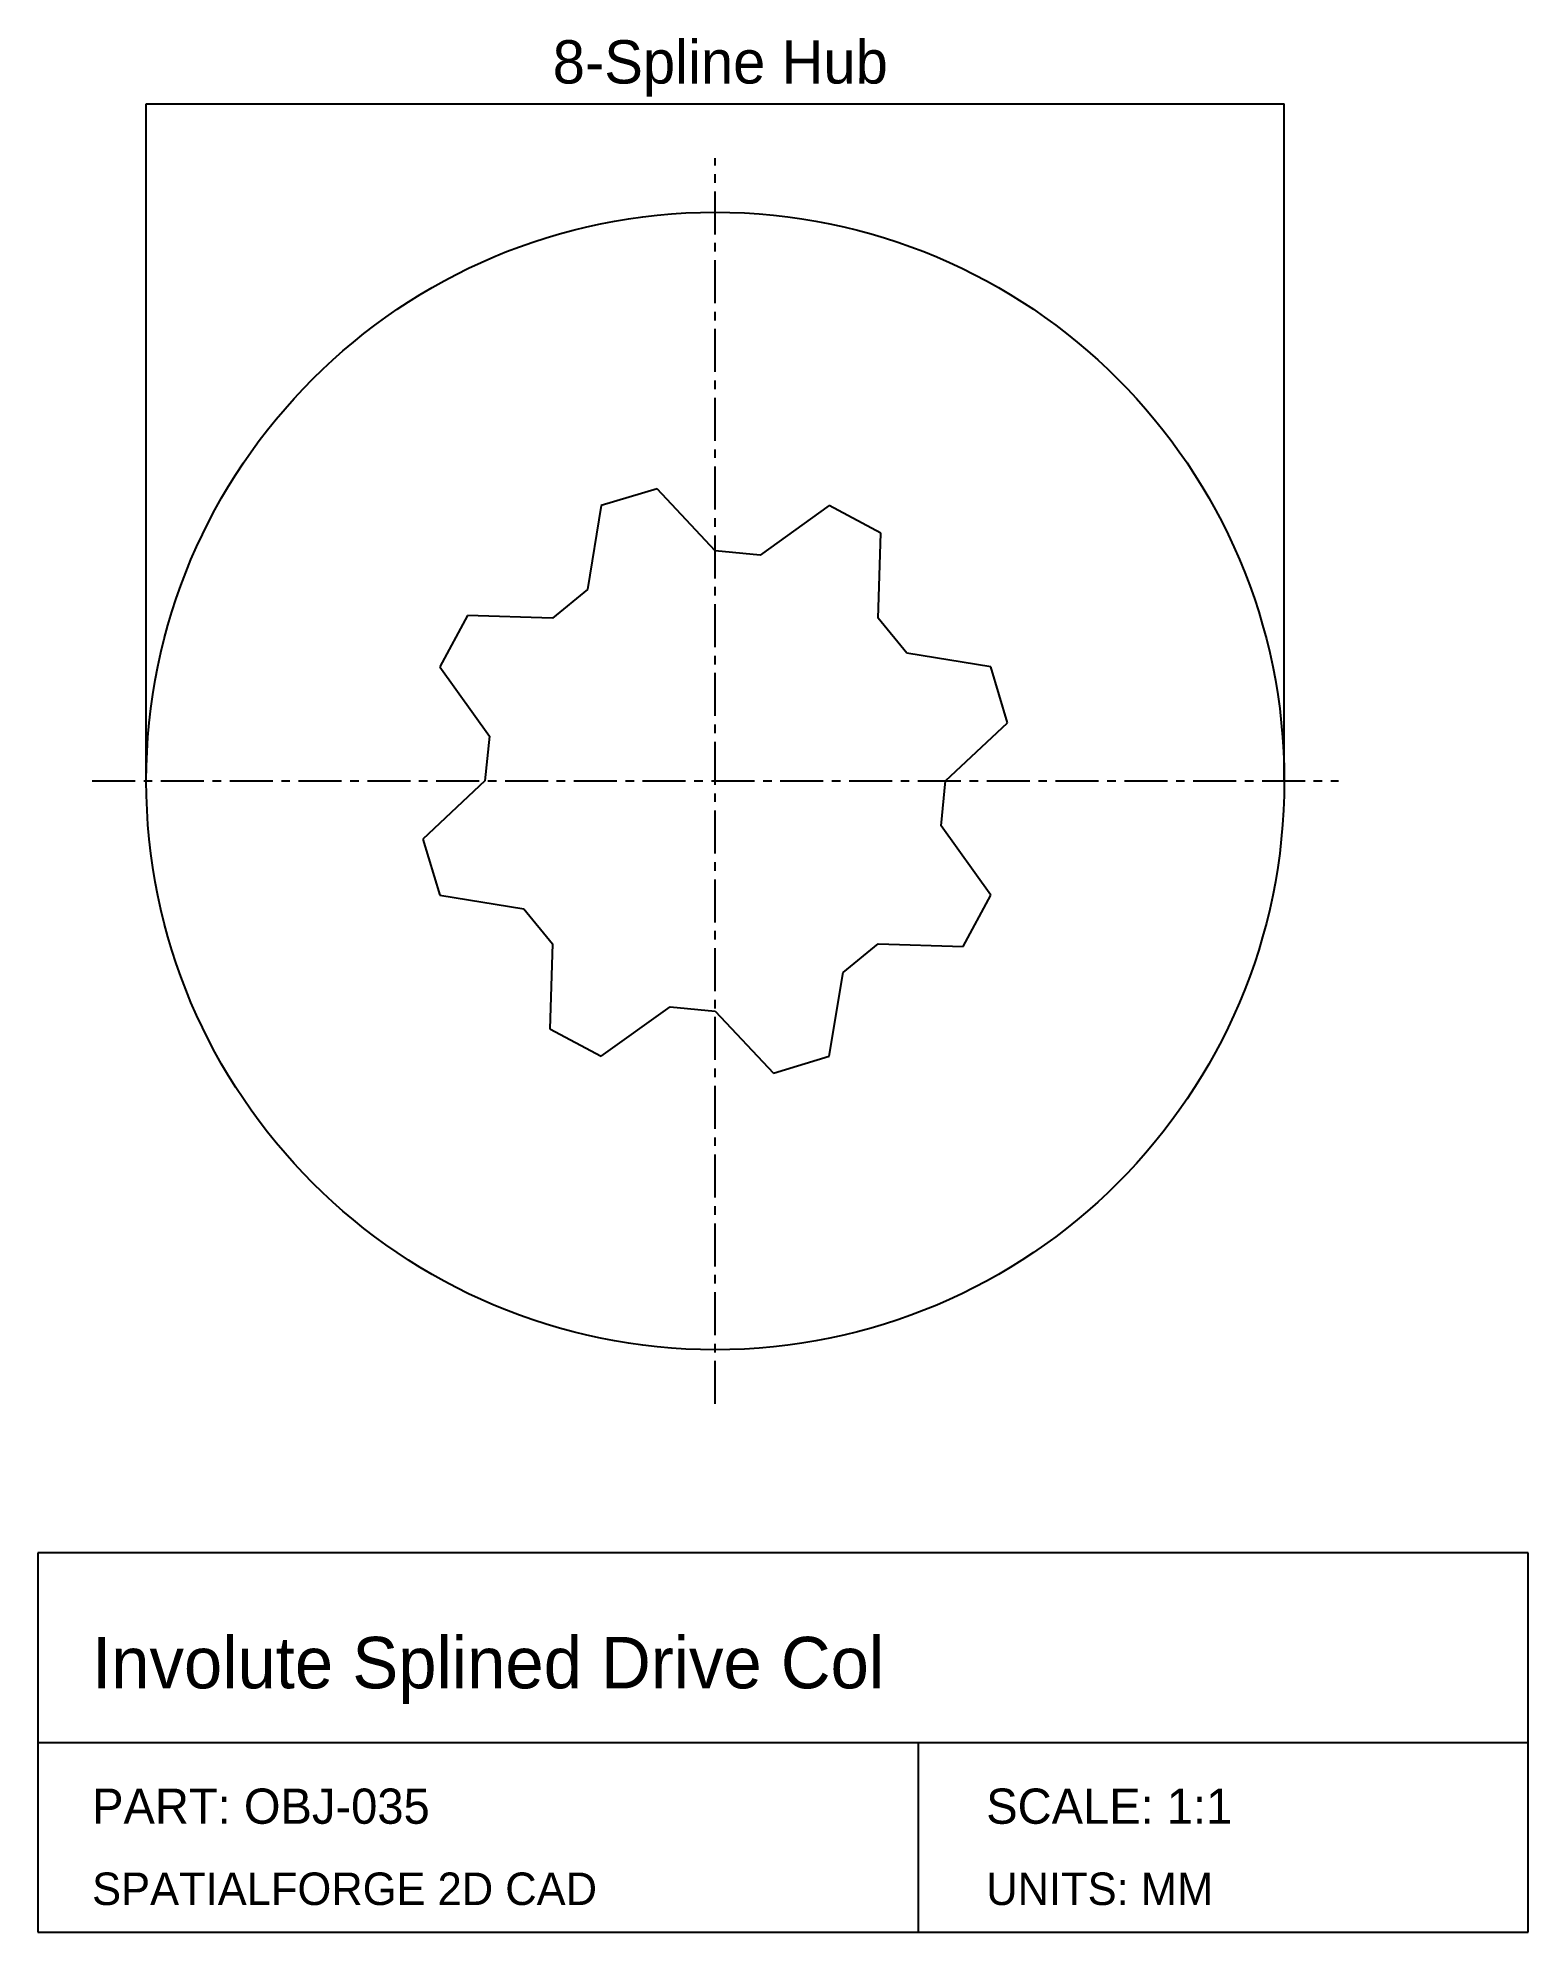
# Model space of a CAD drawing. Header units: millimetres. Extents: x 10 to 120, y -25 to 115.
import ezdxf

# ---------------------------------------------------------------- set-up
doc = ezdxf.new("R2010")
doc.units = ezdxf.units.MM
doc.linetypes.add('CENTER', pattern=[5.08, 3.175, -0.635, 0.635, -0.635])
for name, color, linetype in [('CENTER', 1, 'CENTER'), ('DIM', 3, 'CONTINUOUS'), ('TITLE', 5, 'CONTINUOUS'), ('VISIBLE', 7, 'CONTINUOUS')]:
    doc.layers.add(name, color=color, linetype=linetype)

msp = doc.modelspace()

# ---------------------------------------------------------------- linework, layer by layer
at = {"layer": 'CENTER', "linetype": 'CENTER'}
for p, q in [((60, 14), (60, 106)), ((14, 60), (106, 60))]:
    msp.add_line(p, q, dxfattribs=at)
at = {"layer": 'DIM'}
for p, q in [((18, 60), (18, 110)), ((18, 110), (102, 110)), ((102, 60), (102, 110))]:
    msp.add_line(p, q, dxfattribs=at)
at = {"layer": 'TITLE', "linetype": 'CONTINUOUS'}
for p, q in [((120, 3), (10, 3)), ((10, 3), (10, -25)), ((120, -25), (120, 3)), ((10, -25), (120, -25))]:
    msp.add_line(p, q, dxfattribs=at)
at = {"layer": 'TITLE'}
for p, q in [((10, -11), (120, -11)), ((75, -25), (75, -11))]:
    msp.add_line(p, q, dxfattribs=at)
at = {"layer": 'VISIBLE', "linetype": 'CONTINUOUS'}
for p, q in [((55.71, 81.58), (51.58, 80.33)), ((60, 77), (55.71, 81.58)), ((51.58, 80.33), (50.56, 74.13)), ((68.42, 80.33), (63.32, 76.67)), ((72.22, 78.29), (68.42, 80.33)), ((63.32, 76.67), (60, 77)), ((72.02, 72.02), (72.22, 78.29)), ((50.56, 74.13), (47.98, 72.02)), ((41.71, 72.22), (39.67, 68.42)), ((47.98, 72.02), (41.71, 72.22)), ((74.13, 69.44), (72.02, 72.02)), ((80.33, 68.42), (74.13, 69.44)), ((39.67, 68.42), (43.33, 63.32)), ((81.58, 64.29), (80.33, 68.42)), ((43.33, 63.32), (43, 60)), ((77, 60), (81.58, 64.29)), ((43, 60), (38.42, 55.71)), ((76.67, 56.68), (77, 60)), ((80.33, 51.58), (76.67, 56.68)), ((38.42, 55.71), (39.67, 51.58)), ((39.67, 51.58), (45.87, 50.56)), ((45.87, 50.56), (47.98, 47.98)), ((78.29, 47.78), (80.33, 51.58)), ((47.98, 47.98), (47.78, 41.71)), ((69.44, 45.87), (72.02, 47.98)), ((72.02, 47.98), (78.29, 47.78)), ((68.42, 39.67), (69.44, 45.87)), ((51.58, 39.67), (56.68, 43.33)), ((56.68, 43.33), (60, 43)), ((60, 43), (64.29, 38.42)), ((47.78, 41.71), (51.58, 39.67)), ((64.29, 38.42), (68.42, 39.67))]:
    msp.add_line(p, q, dxfattribs=at)
at = {"layer": 'VISIBLE'}
msp.add_circle((60, 60), 42, dxfattribs=at)

# ---------------------------------------------------------------- texts
at = {"layer": 'DIM'}
msp.add_text('8-Spline Hub', height=3.2, dxfattribs=at).set_placement((48, 111.5))
at = {"layer": 'TITLE'}
for s, height, p in [('Involute Splined Drive Col', 3.8, (14, -7)), ('PART: OBJ-035', 2.6, (14, -17)), ('SCALE: 1:1', 2.6, (80, -17)), ('SPATIALFORGE 2D CAD', 2.4, (14, -23)), ('UNITS: MM', 2.4, (80, -23))]:
    msp.add_text(s, height=height, dxfattribs=at).set_placement(p)

doc.saveas('drawing.dxf')
